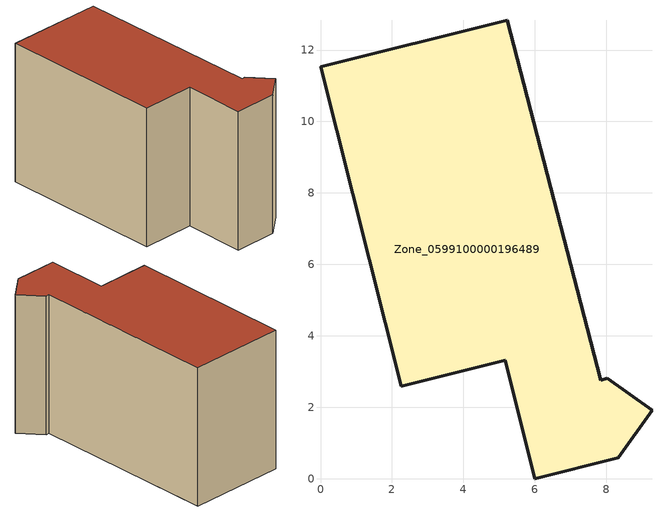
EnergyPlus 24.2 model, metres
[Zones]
Zone_0599100000196489
 floor ground (C_G): 5.17,3.31 2.26,2.58 0,11.53 5.23,12.83 7.85,2.76 8.02,2.81 9.28,1.91 8.34,0.59 5.99,0 z0
 wall outside (C_F): 5.23,12.83 0,11.53 2.26,2.58 5.17,3.31 5.99,0 8.34,0.59 9.28,1.91 8.02,2.81 7.85,2.76 5.23,12.83 z0:7.85
 roof outside (C_R): 7.85,2.76 5.23,12.83 0,11.53 2.26,2.58 5.17,3.31 5.99,0 8.34,0.59 9.28,1.91 8.02,2.81 z7.85
[BUILDING]
Pand.0599100000196489: North Axis=0; Terrain=City; Loads Convergence Tolerance Value=0.04; Temperature Convergence Tolerance Value=0.4; Solar Distribution=FullExterior; Maximum Number of Warmup Days=25; Minimum Number of Warmup Days=1
[Site:Location]
Rotterdam.The.Hague.AP_ZH_NLD Design_Conditions: Latitude=51.96; Longitude=4.45; Time Zone=1; Elevation=-4.5
[SITE:GROUNDTEMPERATURE:BUILDINGSURFACE]
18, 18, 18, 18, 18, 18, 18, 18, 18, 18, 18, 18
[MATERIAL] Thermal Absorptance=0.9; Solar Absorptance=0.7; Visible Absorptance=0.7
Name | Roughness | Thickness | Conductivity | Density | Specific Heat
G.TI.1975-1991 | MediumSmooth | 0.15 | 0.288461 | 540 | 1210
F.TI.1975-1991 | Rough | 0.3 | 0.230769 | 1920 | 840
R.TI.1975-1991 | MediumRough | 0.2 | 0.153846 | 1500 | 1000
[CONSTRUCTION]
C_G: G.TI.1975-1991
C_F: F.TI.1975-1991
C_R: R.TI.1975-1991
[ZONE]
Zone_0599100000196489: Type=1; Multiplier=1; Ceiling Height=Autocalculate; Volume=Autocalculate; Floor Area=autocalculate; Part of Total Floor Area=Yes
[ZONEINFILTRATION:DESIGNFLOWRATE]
Infil_Zone_0599100000196489: Zone or ZoneList or Space or SpaceList=Zone_0599100000196489; Schedule=AlwaysOn; Design Flow Rate Calculation Method=Flow/Area; Flow Rate per Floor Area=0.003; Constant Term Coefficient=1; Temperature Term Coefficient=0; Velocity Term Coefficient=0; Velocity Squared Term Coefficient=0
[HVACTEMPLATE:ZONE:IDEALLOADSAIRSYSTEM]
Zone_0599100000196489: Maximum Heating Supply Air Temperature=50; Minimum Cooling Supply Air Temperature=13; Maximum Heating Supply Air Humidity Ratio=0.0156; Minimum Cooling Supply Air Humidity Ratio=0.0077; Heating Limit=NoLimit; Cooling Limit=NoLimit; Dehumidification Control Type=ConstantSensibleHeatRatio; Cooling Sensible Heat Ratio=0.7; Dehumidification Setpoint=60; Humidification Control Type=None; Humidification Setpoint=30; Outdoor Air Method=None; Outdoor Air Flow Rate per Person=0.00944; Outdoor Air Flow Rate per Zone Floor Area=0; Outdoor Air Flow Rate per Zone=0; Demand Controlled Ventilation Type=None; Outdoor Air Economizer Type=NoEconomizer; Heat Recovery Type=None; Sensible Heat Recovery Effectiveness=0.7; Latent Heat Recovery Effectiveness=0.65
[ZONECONTROL:THERMOSTAT]
ThermostatControl_Zone_0599100000196489: Zone or ZoneList=Zone_0599100000196489; Control Type Schedule=DualSetpointControlType; Control 1=Thermostat_Zone_0599100000196489; Temperature Difference Between Cutout And Setpoint=0
[THERMOSTATSETPOINT:DUALSETPOINT]
Thermostat_Zone_0599100000196489: Heating Setpoint Temperature Schedule=HeatingSetpoint_Zone_0599100000196489; Cooling Setpoint Temperature Schedule=CoolingSetpoint_Zone_0599100000196489
[SCHEDULE:COMPACT]
HeatingSetpoint_Zone_0599100000196489: Through: 12/31, For: AllDays, Until: 24:00, 21
CoolingSetpoint_Zone_0599100000196489: Through: 12/31, For: AllDays, Until: 24:00, 24
DualSetpointControlType: Through: 12/31, For: AllDays, Until: 24:00, 4
AlwaysOn: Through: 12/31, For: AllDays, Until: 24:00, 1
